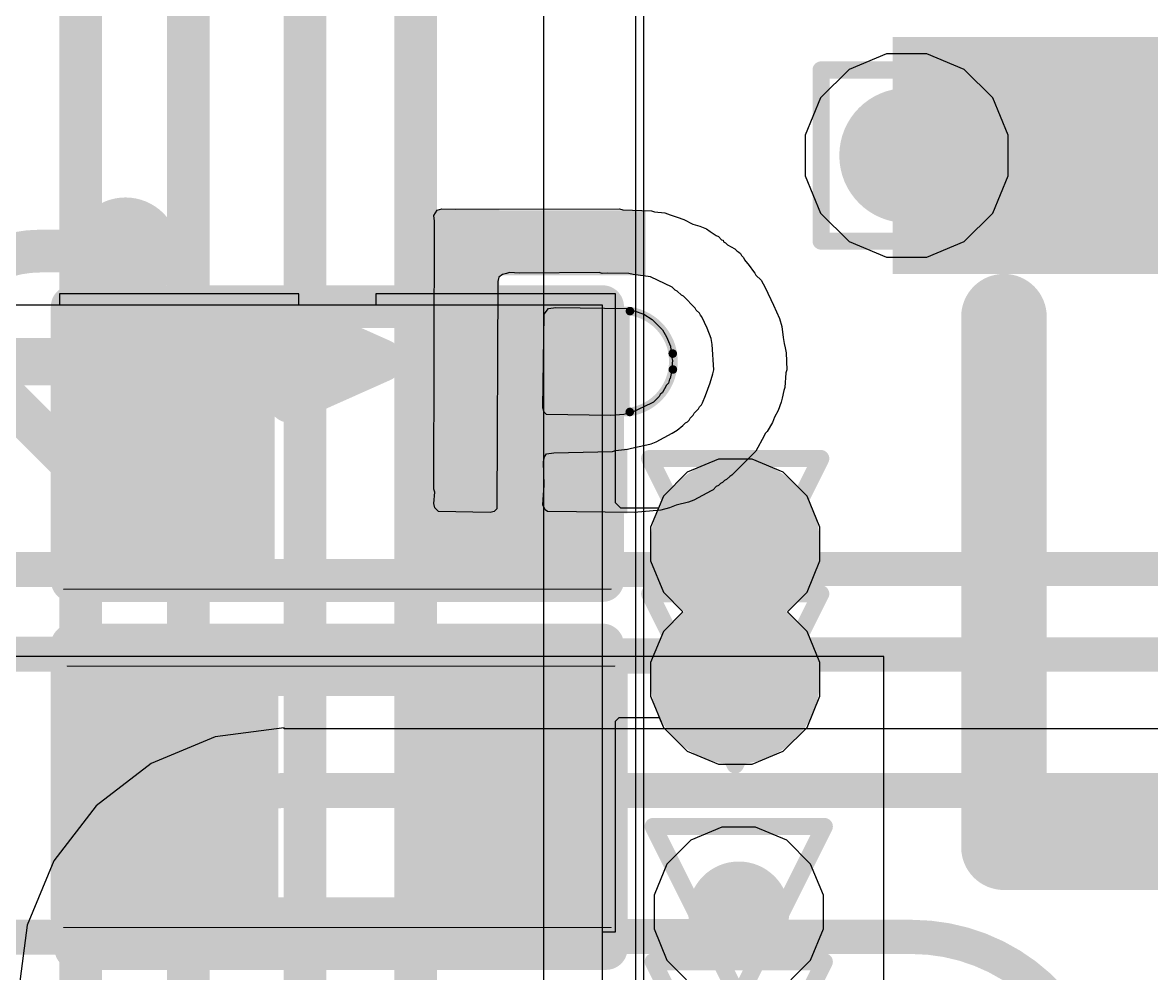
# Model space of a CAD drawing. Header units: inches. Extents: x -6 to 283, y -12 to 154.
# Drawn here: x 16.113 to 19.465, y 6.367 to 9.19 of the extents above; entities that cross this region are included whole.
import ezdxf

# ---------------------------------------------------------------- set-up
doc = ezdxf.new("R2010")
doc.units = ezdxf.units.IN
for name, color, linetype in [('Bottom Layer', 5, 'Continuous'), ('Bottom Overlay', 54, 'Continuous'), ('Bottom Paste', 16, 'Continuous'), ('Bottom Solder', 6, 'Continuous'), ('Drill Drawing', 1, 'Continuous'), ('GND-1', 16, 'Continuous'), ('GND-2', 90, 'Continuous'), ('GND-3', 216, 'Continuous'), ('GND-4', 54, 'Continuous'), ('PWR-1', 156, 'Continuous'), ('PWR-2', 130, 'Continuous'), ('Signal L1', 76, 'Continuous'), ('Signal L2', 6, 'Continuous'), ('Top Layer', 1, 'Continuous'), ('Top Overlay', 2, 'Continuous'), ('Top Paste', 8, 'Continuous'), ('Top Solder', 216, 'Continuous'), ('Via Holes', 16, 'Continuous')]:
    doc.layers.add(name, color=color, linetype=linetype)

# ---------------------------------------------------------------- blocks, each defined once
blk = doc.blocks.new('AP6275S__49')
at = {"layer": 'Top Layer'}
blk.add_hatch(color=1, dxfattribs=at).paths.add_polyline_path([(-7.7475, -4.25), (-6.6225, -4.25), (-6.6225, -4.75), (-7.7475, -4.75)])
at = {"layer": 'Top Paste'}
blk.add_hatch(color=8, dxfattribs=at).paths.add_polyline_path([(-7.7475, -4.25), (-6.6225, -4.25), (-6.6225, -4.75), (-7.7475, -4.75)])
at = {"layer": 'Top Solder'}
blk.add_hatch(color=216, dxfattribs=at).paths.add_polyline_path([(-7.8491, -4.1484), (-6.5209, -4.1484), (-6.5209, -4.8516), (-7.8491, -4.8516)])
at = {"layer": 'Top Overlay'}
for points in [[(-7.5184, -6.5532, 0.254, 0.254, 0), (-7.5184, -4.9784, 0.254, 0.254, 0)], [(-7.5184, -6.5532, 0.254, 0.254, 0), (-6.4008, -6.5532, 0.254, 0.254, 0)]]:
    blk.add_lwpolyline(points, format="xyseb", dxfattribs=at)
for points in [[(-7.5819, -4.9784, 0.127, 0.127, 1), (-7.4549, -4.9784, 0.127, 0.127, 1)], [(-7.5819, -6.5532, 0.127, 0.127, 1), (-7.4549, -6.5532, 0.127, 0.127, 1)], [(-7.5819, -6.5532, 0.127, 0.127, 1), (-7.4549, -6.5532, 0.127, 0.127, 1)]]:
    blk.add_lwpolyline(points, format="xyseb", close=True, dxfattribs=at)
blk = doc.blocks.new('R___0402_66')
at = {"layer": 'Top Layer'}
for points in [[(-0.6985, -0.3175), (-0.6985, 0.3175), (-0.2413, 0.3175), (-0.2413, -0.3175)], [(0.2413, -0.3175), (0.2413, 0.3175), (0.6985, 0.3175), (0.6985, -0.3175)]]:
    blk.add_hatch(color=1, dxfattribs=at).paths.add_polyline_path(points)
at = {"layer": 'Top Paste'}
for points in [[(-0.6985, -0.3175), (-0.6985, 0.3175), (-0.2413, 0.3175), (-0.2413, -0.3175)], [(0.2413, -0.3175), (0.2413, 0.3175), (0.6985, 0.3175), (0.6985, -0.3175)]]:
    blk.add_hatch(color=8, dxfattribs=at).paths.add_polyline_path(points)
at = {"layer": 'Top Solder'}
for points in [[(-0.7535, -0.3725), (-0.7535, 0.3725), (-0.1863, 0.3725), (-0.1863, -0.3725)], [(0.1863, -0.3725), (0.1863, 0.3725), (0.7535, 0.3725), (0.7535, -0.3725)]]:
    blk.add_hatch(color=216, dxfattribs=at).paths.add_polyline_path(points)
at = {"layer": 'Top Overlay'}
for points in [[(0.7874, 0.4064, 0.127, 0.127, 0), (-0.7874, 0.4064, 0.127, 0.127, 0)], [(-0.7874, 0.4064, 0.127, 0.127, 0), (-0.7874, -0.4064, 0.127, 0.127, 0)], [(0.7874, 0.4064, 0.127, 0.127, 0), (0.7874, -0.4064, 0.127, 0.127, 0)], [(0.7874, -0.4064, 0.127, 0.127, 0), (-0.7874, -0.4064, 0.127, 0.127, 0)], [(0.8128, -0.4318, 0.00323, 0.00323, 0), (-0.8128, -0.4318, 0.00323, 0.00323, 0)]]:
    blk.add_lwpolyline(points, format="xyseb", dxfattribs=at)
for points in [[(-0.8191, 0.4064, 0.0635, 0.0635, 1), (-0.7556, 0.4064, 0.0635, 0.0635, 1)], [(-0.8191, 0.4064, 0.0635, 0.0635, 1), (-0.7556, 0.4064, 0.0635, 0.0635, 1)], [(0.7556, 0.4064, 0.0635, 0.0635, 1), (0.8191, 0.4064, 0.0635, 0.0635, 1)], [(0.7556, 0.4064, 0.0635, 0.0635, 1), (0.8191, 0.4064, 0.0635, 0.0635, 1)], [(-0.8192, -0.4064, 0.0635, 0.0635, 1), (-0.7557, -0.4064, 0.0635, 0.0635, 1)], [(-0.8192, -0.4064, 0.0635, 0.0635, 1), (-0.7557, -0.4064, 0.0635, 0.0635, 1)], [(0.7556, -0.4064, 0.0635, 0.0635, 1), (0.8191, -0.4064, 0.0635, 0.0635, 1)], [(0.7556, -0.4064, 0.0635, 0.0635, 1), (0.8191, -0.4064, 0.0635, 0.0635, 1)], [(-0.8136, -0.4318, 0.00161, 0.00161, 1), (-0.812, -0.4318, 0.00161, 0.00161, 1)], [(0.812, -0.4318, 0.00161, 0.00161, 1), (0.8136, -0.4318, 0.00161, 0.00161, 1)]]:
    blk.add_lwpolyline(points, format="xyseb", close=True, dxfattribs=at)
blk = doc.blocks.new('R___0402_B_68')
at = {"layer": 'Bottom Layer'}
for points in [[(-0.2413, 0.3175), (-0.2413, -0.3175), (-0.6985, -0.3175), (-0.6985, 0.3175)], [(0.6985, 0.3175), (0.6985, -0.3175), (0.2413, -0.3175), (0.2413, 0.3175)]]:
    blk.add_hatch(color=5, dxfattribs=at).paths.add_polyline_path(points)
at = {"layer": 'Bottom Paste'}
for points in [[(-0.2413, 0.3175), (-0.2413, -0.3175), (-0.6985, -0.3175), (-0.6985, 0.3175)], [(0.6985, 0.3175), (0.6985, -0.3175), (0.2413, -0.3175), (0.2413, 0.3175)]]:
    blk.add_hatch(color=16, dxfattribs=at).paths.add_polyline_path(points)
at = {"layer": 'Bottom Solder'}
for points in [[(-0.1863, 0.3725), (-0.1863, -0.3725), (-0.7535, -0.3725), (-0.7535, 0.3725)], [(0.7535, 0.3725), (0.7535, -0.3725), (0.1863, -0.3725), (0.1863, 0.3725)]]:
    blk.add_hatch(color=6, dxfattribs=at).paths.add_polyline_path(points)
at = {"layer": 'Bottom Overlay'}
for points in [[(-0.7874, 0.4064, 0.127, 0.127, 0), (-0.7874, -0.4064, 0.127, 0.127, 0)], [(0.7874, 0.4064, 0.127, 0.127, 0), (-0.7874, 0.4064, 0.127, 0.127, 0)], [(0.7874, 0.4064, 0.127, 0.127, 0), (0.7874, -0.4064, 0.127, 0.127, 0)], [(0.8128, 0.4318, 0.00323, 0.00323, 0), (-0.8128, 0.4318, 0.00323, 0.00323, 0)], [(0.7874, -0.4064, 0.127, 0.127, 0), (-0.7874, -0.4064, 0.127, 0.127, 0)]]:
    blk.add_lwpolyline(points, format="xyseb", dxfattribs=at)
for points in [[(-0.8191, 0.4064, 0.0635, 0.0635, 1), (-0.7556, 0.4064, 0.0635, 0.0635, 1)], [(-0.8191, 0.4064, 0.0635, 0.0635, 1), (-0.7556, 0.4064, 0.0635, 0.0635, 1)], [(0.7556, 0.4064, 0.0635, 0.0635, 1), (0.8191, 0.4064, 0.0635, 0.0635, 1)], [(0.7556, 0.4064, 0.0635, 0.0635, 1), (0.8191, 0.4064, 0.0635, 0.0635, 1)], [(-0.8136, 0.4318, 0.00161, 0.00161, 1), (-0.812, 0.4318, 0.00161, 0.00161, 1)], [(0.812, 0.4318, 0.00161, 0.00161, 1), (0.8136, 0.4318, 0.00161, 0.00161, 1)], [(-0.8191, -0.4064, 0.0635, 0.0635, 1), (-0.7556, -0.4064, 0.0635, 0.0635, 1)], [(-0.8191, -0.4064, 0.0635, 0.0635, 1), (-0.7556, -0.4064, 0.0635, 0.0635, 1)], [(0.7556, -0.4064, 0.0635, 0.0635, 1), (0.8191, -0.4064, 0.0635, 0.0635, 1)], [(0.7556, -0.4064, 0.0635, 0.0635, 1), (0.8191, -0.4064, 0.0635, 0.0635, 1)]]:
    blk.add_lwpolyline(points, format="xyseb", close=True, dxfattribs=at)
blk = doc.blocks.new('R___0402_B_69')
at = {"layer": 'Bottom Layer'}
for points in [[(-0.2413, 0.3175), (-0.2413, -0.3175), (-0.6985, -0.3175), (-0.6985, 0.3175)], [(0.6985, 0.3175), (0.6985, -0.3175), (0.2413, -0.3175), (0.2413, 0.3175)]]:
    blk.add_hatch(color=5, dxfattribs=at).paths.add_polyline_path(points)
at = {"layer": 'Bottom Paste'}
for points in [[(-0.2413, 0.3175), (-0.2413, -0.3175), (-0.6985, -0.3175), (-0.6985, 0.3175)], [(0.6985, 0.3175), (0.6985, -0.3175), (0.2413, -0.3175), (0.2413, 0.3175)]]:
    blk.add_hatch(color=16, dxfattribs=at).paths.add_polyline_path(points)
at = {"layer": 'Bottom Solder'}
for points in [[(-0.1863, 0.3725), (-0.1863, -0.3725), (-0.7535, -0.3725), (-0.7535, 0.3725)], [(0.7535, 0.3725), (0.7535, -0.3725), (0.1863, -0.3725), (0.1863, 0.3725)]]:
    blk.add_hatch(color=6, dxfattribs=at).paths.add_polyline_path(points)
at = {"layer": 'Bottom Overlay'}
for points in [[(0.7874, 0.4064, 0.127, 0.127, 0), (-0.7874, 0.4064, 0.127, 0.127, 0)], [(-0.7874, 0.4064, 0.127, 0.127, 0), (-0.7874, -0.4064, 0.127, 0.127, 0)], [(0.7874, 0.4064, 0.127, 0.127, 0), (0.7874, -0.4064, 0.127, 0.127, 0)], [(0.8128, 0.4318, 0.00323, 0.00323, 0), (-0.8128, 0.4318, 0.00323, 0.00323, 0)], [(0.7874, -0.4064, 0.127, 0.127, 0), (-0.7874, -0.4064, 0.127, 0.127, 0)]]:
    blk.add_lwpolyline(points, format="xyseb", dxfattribs=at)
for points in [[(-0.8191, 0.4064, 0.0635, 0.0635, 1), (-0.7556, 0.4064, 0.0635, 0.0635, 1)], [(-0.8191, 0.4064, 0.0635, 0.0635, 1), (-0.7556, 0.4064, 0.0635, 0.0635, 1)], [(0.7556, 0.4064, 0.0635, 0.0635, 1), (0.8191, 0.4064, 0.0635, 0.0635, 1)], [(0.7556, 0.4064, 0.0635, 0.0635, 1), (0.8191, 0.4064, 0.0635, 0.0635, 1)], [(-0.8136, 0.4318, 0.00161, 0.00161, 1), (-0.812, 0.4318, 0.00161, 0.00161, 1)], [(0.812, 0.4318, 0.00161, 0.00161, 1), (0.8136, 0.4318, 0.00161, 0.00161, 1)], [(-0.8191, -0.4064, 0.0635, 0.0635, 1), (-0.7556, -0.4064, 0.0635, 0.0635, 1)], [(-0.8191, -0.4064, 0.0635, 0.0635, 1), (-0.7556, -0.4064, 0.0635, 0.0635, 1)], [(0.7556, -0.4064, 0.0635, 0.0635, 1), (0.8191, -0.4064, 0.0635, 0.0635, 1)], [(0.7556, -0.4064, 0.0635, 0.0635, 1), (0.8191, -0.4064, 0.0635, 0.0635, 1)]]:
    blk.add_lwpolyline(points, format="xyseb", close=True, dxfattribs=at)

msp = doc.modelspace()

# ---------------------------------------------------------------- hatches: boundary and pattern name
at = {"layer": 'Bottom Layer'}
h = msp.add_hatch(color=5, dxfattribs=at)
edge = h.paths.add_edge_path()
edge.add_arc((18.7381, 8.7951), 0.2, 0, 360)
h = msp.add_hatch(color=5, dxfattribs=at)
edge = h.paths.add_edge_path()
edge.add_arc((18.2291, 7.6417), 0.15, 0, 360)
h = msp.add_hatch(color=5, dxfattribs=at)
edge = h.paths.add_edge_path()
edge.add_arc((18.2291, 7.2401), 0.15, 0, 360)
at = {"layer": 'Bottom Solder'}
h = msp.add_hatch(color=6, dxfattribs=at)
edge = h.paths.add_edge_path()
edge.add_arc((18.2291, 7.6417), 0.2516, 0, 360)
h = msp.add_hatch(color=6, dxfattribs=at)
edge = h.paths.add_edge_path()
edge.add_arc((18.2291, 7.2401), 0.2516, 0, 360)
at = {"layer": 'GND-1'}
h = msp.add_hatch(color=16, dxfattribs=at)
edge = h.paths.add_edge_path()
edge.add_arc((18.7381, 8.7951), 0.2, 0, 360)
h = msp.add_hatch(color=16, dxfattribs=at)
edge = h.paths.add_edge_path()
edge.add_arc((18.2396, 6.5495), 0.15, 0, 360)
at = {"layer": 'GND-2'}
h = msp.add_hatch(color=90, dxfattribs=at)
edge = h.paths.add_edge_path()
edge.add_arc((18.7381, 8.7951), 0.2, 0, 360)
at = {"layer": 'GND-3'}
h = msp.add_hatch(color=216, dxfattribs=at)
edge = h.paths.add_edge_path()
edge.add_arc((18.7381, 8.7951), 0.2, 0, 360)
at = {"layer": 'GND-4'}
h = msp.add_hatch(color=54, dxfattribs=at)
edge = h.paths.add_edge_path()
edge.add_arc((18.7381, 8.7951), 0.2, 0, 360)
h = msp.add_hatch(color=54, dxfattribs=at)
edge = h.paths.add_edge_path()
edge.add_arc((18.2291, 7.6417), 0.15, 0, 360)
h = msp.add_hatch(color=54, dxfattribs=at)
edge = h.paths.add_edge_path()
edge.add_arc((18.2291, 7.2401), 0.15, 0, 360)
at = {"layer": 'PWR-1'}
h = msp.add_hatch(color=156, dxfattribs=at)
edge = h.paths.add_edge_path()
edge.add_arc((18.7381, 8.7951), 0.2, 0, 360)
at = {"layer": 'PWR-2'}
h = msp.add_hatch(color=130, dxfattribs=at)
edge = h.paths.add_edge_path()
edge.add_arc((18.7381, 8.7951), 0.2, 0, 360)
at = {"layer": 'Signal L1'}
h = msp.add_hatch(color=76, dxfattribs=at)
edge = h.paths.add_edge_path()
edge.add_arc((18.7381, 8.7951), 0.2, 0, 360)
h = msp.add_hatch(color=76, dxfattribs=at)
edge = h.paths.add_edge_path()
edge.add_arc((18.2396, 6.5495), 0.15, 0, 360)
at = {"layer": 'Signal L2'}
h = msp.add_hatch(color=6, dxfattribs=at)
edge = h.paths.add_edge_path()
edge.add_arc((18.7381, 8.7951), 0.2, 0, 360)
h = msp.add_hatch(color=6, dxfattribs=at)
edge = h.paths.add_edge_path()
edge.add_arc((18.2291, 7.6417), 0.15, 0, 360)
h = msp.add_hatch(color=6, dxfattribs=at)
edge = h.paths.add_edge_path()
edge.add_arc((18.2291, 7.2401), 0.15, 0, 360)
at = {"layer": 'Top Layer'}
h = msp.add_hatch(color=1, dxfattribs=at)
edge = h.paths.add_edge_path()
edge.add_arc((18.7381, 8.7951), 0.2, 0, 360)
h = msp.add_hatch(color=1, dxfattribs=at)
edge = h.paths.add_edge_path()
edge.add_arc((18.2396, 6.5495), 0.15, 0, 360)
at = {"layer": 'Top Overlay'}
for points in [[(17.3259, 7.7333), (17.5287, 7.7333), (17.5287, 8.6349), (17.3259, 8.6349)], [(17.3259, 8.4395), (17.9629, 8.4395), (17.9629, 8.6323), (17.3259, 8.6323)], [(17.6547, 8.0214), (17.9157, 8.0214), (17.9157, 8.3469), (17.6547, 8.3469)], [(15.4995, 8.113), (17.0595, 8.113), (17.0595, 8.2532), (15.4995, 8.2532)], [(17.3259, 7.7333), (17.9088, 7.7333), (17.9088, 7.9253), (17.3259, 7.9253)]]:
    msp.add_hatch(color=2, dxfattribs=at).paths.add_polyline_path(points)
at = {"layer": 'Via Holes'}
h = msp.add_hatch(color=7, dxfattribs=at)
edge = h.paths.add_edge_path()
edge.add_arc((18.7381, 8.7951), 0.1, 0, 360)
h = msp.add_hatch(color=7, dxfattribs=at)
edge = h.paths.add_edge_path()
edge.add_arc((18.2291, 7.6417), 0.075, 0, 360)
h = msp.add_hatch(color=7, dxfattribs=at)
edge = h.paths.add_edge_path()
edge.add_arc((18.2291, 7.2401), 0.075, 0, 360)
h = msp.add_hatch(color=7, dxfattribs=at)
edge = h.paths.add_edge_path()
edge.add_arc((18.2396, 6.5495), 0.075, 0, 360)

# ---------------------------------------------------------------- linework, layer by layer
at = {"layer": 'Bottom Layer'}
for p, q in [((16.9336, 8.3845), (16.2224, 8.3845)), ((16.2224, 8.3845), (16.2224, 8.3512)), ((16.9336, 8.3512), (16.9336, 8.3845)), ((17.8734, 8.3845), (17.1622, 8.3845)), ((17.1622, 8.3845), (17.1622, 8.3512)), ((17.8734, 7.7646), (17.8734, 8.3845)), ((17.8353, 8.3512), (14.4101, 8.3512)), ((16.2224, 8.3512), (16.0237, 8.3512)), ((17.1622, 8.3512), (16.9336, 8.3512)), ((17.8353, 5.8576), (17.8353, 8.3512)), ((18.179, 7.8933), (18.0865, 7.855)), ((18.2791, 7.8933), (18.179, 7.8933)), ((18.3716, 7.855), (18.2791, 7.8933)), ((18.0865, 7.855), (18.0158, 7.7842)), ((18.4424, 7.7842), (18.3716, 7.855)), ((18.0158, 7.7842), (18.0011, 7.7487)), ((18.4807, 7.6917), (18.4424, 7.7842)), ((17.8892, 7.7487), (17.8734, 7.7646)), ((18.0011, 7.7487), (17.8892, 7.7487)), ((18.4807, 7.5916), (18.4807, 7.6917)), ((18.4424, 7.4992), (18.4807, 7.5916)), ((18.3841, 7.4409), (18.4424, 7.4992)), ((18.4424, 7.3826), (18.3841, 7.4409)), ((18.4807, 7.2901), (18.4424, 7.3826)), ((18.4807, 7.19), (18.4807, 7.2901)), ((18.4424, 7.0976), (18.4807, 7.19)), ((17.8734, 7.1157), (17.8848, 7.127)), ((17.8734, 6.4912), (17.8734, 7.1157)), ((17.8848, 7.127), (18.0036, 7.127)), ((18.0036, 7.127), (18.0158, 7.0976)), ((18.0158, 7.0976), (18.0865, 7.0268)), ((18.3716, 7.0268), (18.4424, 7.0976)), ((18.0865, 7.0268), (18.179, 6.9885)), ((18.2791, 6.9885), (18.3716, 7.0268)), ((18.179, 6.9885), (18.2791, 6.9885)), ((17.8353, 6.0878), (17.8353, 6.4912)), ((17.8353, 6.4912), (17.8734, 6.4912))]:
    msp.add_line(p, q, dxfattribs=at)
for points in [[(16.5782, 7.8499, 0.1041, 0.1041, 0), (16.5782, 7.9394, 0.1041, 0.1041, 0)], [(17.5178, 7.8511, 0.1041, 0.1041, 0), (17.5178, 7.94, 0.1041, 0.1041, 0)], [(16.4015, 7.6733, 0.1041, 0.1041, 0), (16.5782, 7.8499, 0.1041, 0.1041, 0)], [(17.5178, 7.8511, 0.1041, 0.1041, 0), (17.6943, 7.6746, 0.1041, 0.1041, 0)], [(16.2848, 7.566, 0.1041, 0.1041, 0), (16.3921, 7.6733, 0.1041, 0.1041, 0)], [(16.3921, 7.6733, 0.1041, 0.1041, 0), (16.4015, 7.6733, 0.1041, 0.1041, 0)], [(17.6943, 7.6746, 0.1041, 0.1041, 0), (17.7051, 7.6746, 0.1041, 0.1041, 0)], [(17.7051, 7.6746, 0.1041, 0.1041, 0), (17.8136, 7.5662, 0.1041, 0.1041, 0)], [(18.2291, 7.5662, 0.1041, 0.1041, 0), (18.2291, 7.6417, 0.1041, 0.1041, 0)], [(15.9698, 7.566, 0.1041, 0.1041, 0), (16.2848, 7.566, 0.1041, 0.1041, 0)], [(17.8136, 7.5662, 0.1041, 0.1041, 0), (18.2291, 7.5662, 0.1041, 0.1041, 0)], [(15.9695, 7.3147, 0.1041, 0.1041, 0), (16.2845, 7.3147, 0.1041, 0.1041, 0)], [(16.2845, 7.3147, 0.1041, 0.1041, 0), (16.2847, 7.3149, 0.1041, 0.1041, 0)], [(16.2847, 7.3149, 0.1041, 0.1041, 0), (16.3919, 7.2077, 0.1041, 0.1041, 0)], [(17.7007, 7.2012, 0.1041, 0.1041, 0), (17.8092, 7.3096, 0.1041, 0.1041, 0)], [(17.8092, 7.3096, 0.1041, 0.1041, 0), (18.2291, 7.3096, 0.1041, 0.1041, 0)], [(18.2291, 7.2401, 0.1041, 0.1041, 0), (18.2291, 7.3096, 0.1041, 0.1041, 0)], [(16.3919, 7.2077, 0.1041, 0.1041, 0), (16.4013, 7.2077, 0.1041, 0.1041, 0)], [(16.4013, 7.2077, 0.1041, 0.1041, 0), (16.578, 7.031, 0.1041, 0.1041, 0)], [(17.5179, 7.0247, 0.1041, 0.1041, 0), (17.6943, 7.2012, 0.1041, 0.1041, 0)], [(17.6943, 7.2012, 0.1041, 0.1041, 0), (17.7007, 7.2012, 0.1041, 0.1041, 0)], [(16.578, 6.9416, 0.1041, 0.1041, 0), (16.578, 7.031, 0.1041, 0.1041, 0)], [(17.5179, 6.9417, 0.1041, 0.1041, 0), (17.5179, 7.0247, 0.1041, 0.1041, 0)]]:
    msp.add_lwpolyline(points, format="xyseb", dxfattribs=at)
for points in [[(16.5521, 7.9394, 0.0521, 0.0521, 1), (16.6042, 7.9394, 0.0521, 0.0521, 1)], [(17.4918, 7.94, 0.0521, 0.0521, 1), (17.5438, 7.94, 0.0521, 0.0521, 1)], [(16.5521, 7.8499, 0.0521, 0.0521, 1), (16.6042, 7.8499, 0.0521, 0.0521, 1)], [(16.5521, 7.8499, 0.0521, 0.0521, 1), (16.6042, 7.8499, 0.0521, 0.0521, 1)], [(17.4918, 7.8511, 0.0521, 0.0521, 1), (17.5438, 7.8511, 0.0521, 0.0521, 1)], [(17.4918, 7.8511, 0.0521, 0.0521, 1), (17.5438, 7.8511, 0.0521, 0.0521, 1)], [(16.366, 7.6733, 0.0521, 0.0521, 1), (16.4181, 7.6733, 0.0521, 0.0521, 1)], [(16.366, 7.6733, 0.0521, 0.0521, 1), (16.4181, 7.6733, 0.0521, 0.0521, 1)], [(16.3754, 7.6733, 0.0521, 0.0521, 1), (16.4275, 7.6733, 0.0521, 0.0521, 1)], [(16.3754, 7.6733, 0.0521, 0.0521, 1), (16.4275, 7.6733, 0.0521, 0.0521, 1)], [(17.6683, 7.6746, 0.0521, 0.0521, 1), (17.7204, 7.6746, 0.0521, 0.0521, 1)], [(17.6683, 7.6746, 0.0521, 0.0521, 1), (17.7204, 7.6746, 0.0521, 0.0521, 1)], [(17.6791, 7.6746, 0.0521, 0.0521, 1), (17.7312, 7.6746, 0.0521, 0.0521, 1)], [(17.6791, 7.6746, 0.0521, 0.0521, 1), (17.7312, 7.6746, 0.0521, 0.0521, 1)], [(18.203, 7.6417, 0.0521, 0.0521, 1), (18.2551, 7.6417, 0.0521, 0.0521, 1)], [(16.2588, 7.566, 0.0521, 0.0521, 1), (16.3109, 7.566, 0.0521, 0.0521, 1)], [(16.2588, 7.566, 0.0521, 0.0521, 1), (16.3109, 7.566, 0.0521, 0.0521, 1)], [(17.7876, 7.5662, 0.0521, 0.0521, 1), (17.8396, 7.5662, 0.0521, 0.0521, 1)], [(17.7876, 7.5662, 0.0521, 0.0521, 1), (17.8396, 7.5662, 0.0521, 0.0521, 1)], [(18.203, 7.5662, 0.0521, 0.0521, 1), (18.2551, 7.5662, 0.0521, 0.0521, 1)], [(18.203, 7.5662, 0.0521, 0.0521, 1), (18.2551, 7.5662, 0.0521, 0.0521, 1)], [(16.2585, 7.3147, 0.0521, 0.0521, 1), (16.3106, 7.3147, 0.0521, 0.0521, 1)], [(16.2585, 7.3147, 0.0521, 0.0521, 1), (16.3106, 7.3147, 0.0521, 0.0521, 1)], [(16.2587, 7.3149, 0.0521, 0.0521, 1), (16.3107, 7.3149, 0.0521, 0.0521, 1)], [(16.2587, 7.3149, 0.0521, 0.0521, 1), (16.3107, 7.3149, 0.0521, 0.0521, 1)], [(17.7831, 7.3096, 0.0521, 0.0521, 1), (17.8352, 7.3096, 0.0521, 0.0521, 1)], [(17.7831, 7.3096, 0.0521, 0.0521, 1), (17.8352, 7.3096, 0.0521, 0.0521, 1)], [(18.203, 7.3096, 0.0521, 0.0521, 1), (18.2551, 7.3096, 0.0521, 0.0521, 1)], [(18.203, 7.3096, 0.0521, 0.0521, 1), (18.2551, 7.3096, 0.0521, 0.0521, 1)], [(18.203, 7.2401, 0.0521, 0.0521, 1), (18.2551, 7.2401, 0.0521, 0.0521, 1)], [(16.3659, 7.2077, 0.0521, 0.0521, 1), (16.418, 7.2077, 0.0521, 0.0521, 1)], [(16.3659, 7.2077, 0.0521, 0.0521, 1), (16.418, 7.2077, 0.0521, 0.0521, 1)], [(16.3753, 7.2077, 0.0521, 0.0521, 1), (16.4274, 7.2077, 0.0521, 0.0521, 1)], [(16.3753, 7.2077, 0.0521, 0.0521, 1), (16.4274, 7.2077, 0.0521, 0.0521, 1)], [(17.6683, 7.2012, 0.0521, 0.0521, 1), (17.7204, 7.2012, 0.0521, 0.0521, 1)], [(17.6683, 7.2012, 0.0521, 0.0521, 1), (17.7204, 7.2012, 0.0521, 0.0521, 1)], [(17.6747, 7.2012, 0.0521, 0.0521, 1), (17.7267, 7.2012, 0.0521, 0.0521, 1)], [(17.6747, 7.2012, 0.0521, 0.0521, 1), (17.7267, 7.2012, 0.0521, 0.0521, 1)], [(16.552, 7.031, 0.0521, 0.0521, 1), (16.604, 7.031, 0.0521, 0.0521, 1)], [(16.552, 7.031, 0.0521, 0.0521, 1), (16.604, 7.031, 0.0521, 0.0521, 1)], [(17.4918, 7.0247, 0.0521, 0.0521, 1), (17.5439, 7.0247, 0.0521, 0.0521, 1)], [(17.4918, 7.0247, 0.0521, 0.0521, 1), (17.5439, 7.0247, 0.0521, 0.0521, 1)], [(16.552, 6.9416, 0.0521, 0.0521, 1), (16.604, 6.9416, 0.0521, 0.0521, 1)], [(17.4918, 6.9417, 0.0521, 0.0521, 1), (17.5439, 6.9417, 0.0521, 0.0521, 1)]]:
    msp.add_lwpolyline(points, format="xyseb", close=True, dxfattribs=at)
at = {"layer": 'Drill Drawing'}
for points in [[(18.4841, 9.0491, 0.0508, 0.0508, 0), (18.9921, 9.0491, 0.0508, 0.0508, 0)], [(18.4841, 8.5411, 0.0508, 0.0508, 0), (18.4841, 9.0491, 0.0508, 0.0508, 0)], [(18.9921, 8.5411, 0.0508, 0.0508, 0), (18.9921, 9.0491, 0.0508, 0.0508, 0)], [(18.4841, 8.5411, 0.0508, 0.0508, 0), (18.9921, 8.5411, 0.0508, 0.0508, 0)], [(17.9751, 7.8957, 0.0508, 0.0508, 0), (18.4831, 7.8957, 0.0508, 0.0508, 0)], [(17.9751, 7.8957, 0.0508, 0.0508, 0), (18.2291, 7.3877, 0.0508, 0.0508, 0)], [(18.2291, 7.3877, 0.0508, 0.0508, 0), (18.4831, 7.8957, 0.0508, 0.0508, 0)], [(17.9751, 7.4941, 0.0508, 0.0508, 0), (18.4831, 7.4941, 0.0508, 0.0508, 0)], [(17.9751, 7.4941, 0.0508, 0.0508, 0), (18.2291, 6.9861, 0.0508, 0.0508, 0)], [(18.2291, 6.9861, 0.0508, 0.0508, 0), (18.4831, 7.4941, 0.0508, 0.0508, 0)], [(17.9856, 6.8035, 0.0508, 0.0508, 0), (18.4936, 6.8035, 0.0508, 0.0508, 0)], [(17.9856, 6.8035, 0.0508, 0.0508, 0), (18.2396, 6.2955, 0.0508, 0.0508, 0)], [(18.2396, 6.2955, 0.0508, 0.0508, 0), (18.4936, 6.8035, 0.0508, 0.0508, 0)], [(17.9856, 6.4019, 0.0508, 0.0508, 0), (18.4936, 6.4019, 0.0508, 0.0508, 0)], [(17.9856, 6.4019, 0.0508, 0.0508, 0), (18.2396, 5.8939, 0.0508, 0.0508, 0)], [(18.2396, 5.8939, 0.0508, 0.0508, 0), (18.4936, 6.4019, 0.0508, 0.0508, 0)]]:
    msp.add_lwpolyline(points, format="xyseb", dxfattribs=at)
for points in [[(18.4714, 9.0491, 0.0254, 0.0254, 1), (18.4968, 9.0491, 0.0254, 0.0254, 1)], [(18.4714, 9.0491, 0.0254, 0.0254, 1), (18.4968, 9.0491, 0.0254, 0.0254, 1)], [(18.9794, 9.0491, 0.0254, 0.0254, 1), (19.0048, 9.0491, 0.0254, 0.0254, 1)], [(18.9794, 9.0491, 0.0254, 0.0254, 1), (19.0048, 9.0491, 0.0254, 0.0254, 1)], [(18.4714, 8.5411, 0.0254, 0.0254, 1), (18.4968, 8.5411, 0.0254, 0.0254, 1)], [(18.4714, 8.5411, 0.0254, 0.0254, 1), (18.4968, 8.5411, 0.0254, 0.0254, 1)], [(18.9794, 8.5411, 0.0254, 0.0254, 1), (19.0048, 8.5411, 0.0254, 0.0254, 1)], [(18.9794, 8.5411, 0.0254, 0.0254, 1), (19.0048, 8.5411, 0.0254, 0.0254, 1)], [(17.9624, 7.8957, 0.0254, 0.0254, 1), (17.9878, 7.8957, 0.0254, 0.0254, 1)], [(17.9624, 7.8957, 0.0254, 0.0254, 1), (17.9878, 7.8957, 0.0254, 0.0254, 1)], [(18.4704, 7.8957, 0.0254, 0.0254, 1), (18.4958, 7.8957, 0.0254, 0.0254, 1)], [(18.4704, 7.8957, 0.0254, 0.0254, 1), (18.4958, 7.8957, 0.0254, 0.0254, 1)], [(17.9624, 7.4941, 0.0254, 0.0254, 1), (17.9878, 7.4941, 0.0254, 0.0254, 1)], [(17.9624, 7.4941, 0.0254, 0.0254, 1), (17.9878, 7.4941, 0.0254, 0.0254, 1)], [(18.4704, 7.4941, 0.0254, 0.0254, 1), (18.4958, 7.4941, 0.0254, 0.0254, 1)], [(18.4704, 7.4941, 0.0254, 0.0254, 1), (18.4958, 7.4941, 0.0254, 0.0254, 1)], [(18.2164, 7.3877, 0.0254, 0.0254, 1), (18.2418, 7.3877, 0.0254, 0.0254, 1)], [(18.2164, 7.3877, 0.0254, 0.0254, 1), (18.2418, 7.3877, 0.0254, 0.0254, 1)], [(18.2164, 6.9861, 0.0254, 0.0254, 1), (18.2418, 6.9861, 0.0254, 0.0254, 1)], [(18.2164, 6.9861, 0.0254, 0.0254, 1), (18.2418, 6.9861, 0.0254, 0.0254, 1)], [(17.9729, 6.8035, 0.0254, 0.0254, 1), (17.9983, 6.8035, 0.0254, 0.0254, 1)], [(17.9729, 6.8035, 0.0254, 0.0254, 1), (17.9983, 6.8035, 0.0254, 0.0254, 1)], [(18.4809, 6.8035, 0.0254, 0.0254, 1), (18.5063, 6.8035, 0.0254, 0.0254, 1)], [(18.4809, 6.8035, 0.0254, 0.0254, 1), (18.5063, 6.8035, 0.0254, 0.0254, 1)], [(17.9729, 6.4019, 0.0254, 0.0254, 1), (17.9983, 6.4019, 0.0254, 0.0254, 1)], [(17.9729, 6.4019, 0.0254, 0.0254, 1), (17.9983, 6.4019, 0.0254, 0.0254, 1)], [(18.4809, 6.4019, 0.0254, 0.0254, 1), (18.5063, 6.4019, 0.0254, 0.0254, 1)], [(18.4809, 6.4019, 0.0254, 0.0254, 1), (18.5063, 6.4019, 0.0254, 0.0254, 1)]]:
    msp.add_lwpolyline(points, format="xyseb", close=True, dxfattribs=at)
at = {"layer": 'GND-1'}
for p, q in [((18.1896, 6.8011), (18.0971, 6.7628)), ((18.2897, 6.8011), (18.1896, 6.8011)), ((18.3822, 6.7628), (18.2897, 6.8011)), ((18.0971, 6.7628), (18.0263, 6.692)), ((18.4529, 6.692), (18.3822, 6.7628)), ((18.0263, 6.692), (17.988, 6.5995)), ((18.4912, 6.5995), (18.4529, 6.692)), ((17.988, 6.5995), (17.988, 6.4994)), ((18.4912, 6.4994), (18.4912, 6.5995)), ((17.988, 6.4994), (18.0263, 6.407)), ((18.4529, 6.407), (18.4912, 6.4994)), ((18.0263, 6.407), (18.0846, 6.3487)), ((18.3947, 6.3487), (18.4529, 6.407))]:
    msp.add_line(p, q, dxfattribs=at)
at = {"layer": 'GND-4'}
for p, q in [((18.179, 7.8933), (18.0865, 7.855)), ((18.2791, 7.8933), (18.179, 7.8933)), ((18.3716, 7.855), (18.2791, 7.8933)), ((18.0865, 7.855), (18.0158, 7.7842)), ((18.4424, 7.7842), (18.3716, 7.855)), ((18.0158, 7.7842), (17.9775, 7.6917)), ((18.4807, 7.6917), (18.4424, 7.7842)), ((17.9775, 7.6917), (17.9775, 7.5916)), ((18.4807, 7.5916), (18.4807, 7.6917)), ((17.9775, 7.5916), (18.0158, 7.4992)), ((18.4424, 7.4992), (18.4807, 7.5916)), ((18.0158, 7.4992), (18.074, 7.4409)), ((18.3841, 7.4409), (18.4424, 7.4992)), ((18.074, 7.4409), (18.0158, 7.3826)), ((18.4424, 7.3826), (18.3841, 7.4409)), ((18.0158, 7.3826), (17.9775, 7.2901)), ((18.4807, 7.2901), (18.4424, 7.3826)), ((17.9775, 7.2901), (17.9775, 7.19)), ((18.4807, 7.19), (18.4807, 7.2901)), ((17.9775, 7.19), (18.0158, 7.0976)), ((18.4424, 7.0976), (18.4807, 7.19)), ((18.0158, 7.0976), (18.0865, 7.0268)), ((18.3716, 7.0268), (18.4424, 7.0976)), ((18.0865, 7.0268), (18.179, 6.9885)), ((18.2791, 6.9885), (18.3716, 7.0268)), ((18.179, 6.9885), (18.2791, 6.9885))]:
    msp.add_line(p, q, dxfattribs=at)
at = {"layer": 'PWR-1'}
for p, q in [((17.6603, 20.1009), (17.6603, -1.8304)), ((17.9576, 5.4629), (17.9576, 20.1009)), ((18.6781, 9.0967), (18.5673, 9.0508)), ((18.7981, 9.0967), (18.6781, 9.0967)), ((18.909, 9.0508), (18.7981, 9.0967)), ((18.5673, 9.0508), (18.4825, 8.9659)), ((18.9938, 8.9659), (18.909, 9.0508)), ((18.4825, 8.9659), (18.4365, 8.8551)), ((19.0397, 8.8551), (18.9938, 8.9659)), ((18.4365, 8.8551), (18.4365, 8.7351)), ((19.0397, 8.7351), (19.0397, 8.8551)), ((18.4365, 8.7351), (18.4825, 8.6242)), ((18.9938, 8.6242), (19.0397, 8.7351)), ((18.4825, 8.6242), (18.5673, 8.5394)), ((18.909, 8.5394), (18.9938, 8.6242)), ((18.5673, 8.5394), (18.6781, 8.4935)), ((18.7981, 8.4935), (18.909, 8.5394)), ((18.6781, 8.4935), (18.7981, 8.4935))]:
    msp.add_line(p, q, dxfattribs=at)
at = {"layer": 'PWR-2'}
for p, q in [((17.6603, 20.1009), (17.6603, -1.7575)), ((17.934, 5.4236), (17.934, 20.1009)), ((18.6781, 9.0967), (18.5673, 9.0508)), ((18.7981, 9.0967), (18.6781, 9.0967)), ((18.909, 9.0508), (18.7981, 9.0967)), ((18.5673, 9.0508), (18.4825, 8.9659)), ((18.9938, 8.9659), (18.909, 9.0508)), ((18.4825, 8.9659), (18.4365, 8.8551)), ((19.0397, 8.8551), (18.9938, 8.9659)), ((18.4365, 8.8551), (18.4365, 8.7351)), ((19.0397, 8.7351), (19.0397, 8.8551)), ((18.4365, 8.7351), (18.4825, 8.6242)), ((18.9938, 8.6242), (19.0397, 8.7351)), ((18.4825, 8.6242), (18.5673, 8.5394)), ((18.909, 8.5394), (18.9938, 8.6242)), ((18.5673, 8.5394), (18.6781, 8.4935)), ((18.7981, 8.4935), (18.909, 8.5394)), ((18.6781, 8.4935), (18.7981, 8.4935))]:
    msp.add_line(p, q, dxfattribs=at)
at = {"layer": 'Signal L1'}
for p, q in [((16.8898, 7.0962), (16.6853, 7.0692)), ((16.8898, 7.0929), (16.8898, 7.0962)), ((20.0632, 7.0929), (16.8898, 7.0929)), ((16.6853, 7.0692), (16.4948, 6.9903)), ((16.4948, 6.9903), (16.3312, 6.8648)), ((16.3312, 6.8648), (16.2056, 6.7011)), ((16.2056, 6.7011), (16.1267, 6.5106)), ((16.1267, 6.5106), (16.0997, 6.3061))]:
    msp.add_line(p, q, dxfattribs=at)
for points in [[(16.2856, 6.3061, 0.1041, 0.1041, -0.414214), (16.8898, 6.9103, 0.1041, 0.1041, 0)], [(16.8898, 6.9103, 0.1041, 0.1041, 0), (20.0632, 6.9103, 0.1041, 0.1041, 0)], [(18.3134, 6.4757, 0.1016, 0.1016, -0.414214), (18.2396, 6.5495, 0.1016, 0.1016, 0)], [(18.3134, 6.4757, 0.1016, 0.1016, 0), (18.7535, 6.4757, 0.1016, 0.1016, 0)], [(18.7535, 6.4757, 0.1016, 0.1016, -0.414214), (19.3131, 5.916, 0.1016, 0.1016, 0)]]:
    msp.add_lwpolyline(points, format="xyseb", dxfattribs=at)
for points in [[(16.8638, 6.9103, 0.0521, 0.0521, 1), (16.9158, 6.9103, 0.0521, 0.0521, 1)], [(16.8638, 6.9103, 0.0521, 0.0521, 1), (16.9158, 6.9103, 0.0521, 0.0521, 1)], [(18.2142, 6.5495, 0.0508, 0.0508, 1), (18.265, 6.5495, 0.0508, 0.0508, 1)], [(18.288, 6.4757, 0.0508, 0.0508, 1), (18.3388, 6.4757, 0.0508, 0.0508, 1)], [(18.288, 6.4757, 0.0508, 0.0508, 1), (18.3388, 6.4757, 0.0508, 0.0508, 1)], [(18.7281, 6.4757, 0.0508, 0.0508, 1), (18.7789, 6.4757, 0.0508, 0.0508, 1)], [(18.7281, 6.4757, 0.0508, 0.0508, 1), (18.7789, 6.4757, 0.0508, 0.0508, 1)]]:
    msp.add_lwpolyline(points, format="xyseb", close=True, dxfattribs=at)
at = {"layer": 'Signal L2'}
for points in [[(16.2856, -6.5486, 0.127, 0.127, 0), (16.2856, 17.308, 0.127, 0.127, 0)], [(16.605, -4.178, 0.127, 0.127, 0), (16.605, 17.2157, 0.127, 0.127, 0)], [(16.9519, -6.136, 0.127, 0.127, 0), (16.9519, 17.1316, 0.127, 0.127, 0)], [(17.2805, -5.4354, 0.127, 0.127, 0), (17.2805, 16.3112, 0.127, 0.127, 0)], [(18.3029, 7.5679, 0.1016, 0.1016, -0.414214), (18.2291, 7.6417, 0.1016, 0.1016, 0)], [(18.3029, 7.5679, 0.1016, 0.1016, 0), (20.7243, 7.5679, 0.1016, 0.1016, 0)], [(18.2291, 7.2401, 0.1016, 0.1016, -0.414214), (18.3029, 7.3139, 0.1016, 0.1016, 0)], [(18.3029, 7.3139, 0.1016, 0.1016, 0), (20.7243, 7.3139, 0.1016, 0.1016, 0)]]:
    msp.add_lwpolyline(points, format="xyseb", dxfattribs=at)
for points in [[(18.2037, 7.6417, 0.0508, 0.0508, 1), (18.2545, 7.6417, 0.0508, 0.0508, 1)], [(18.2775, 7.5679, 0.0508, 0.0508, 1), (18.3283, 7.5679, 0.0508, 0.0508, 1)], [(18.2775, 7.5679, 0.0508, 0.0508, 1), (18.3283, 7.5679, 0.0508, 0.0508, 1)], [(18.2775, 7.3139, 0.0508, 0.0508, 1), (18.3283, 7.3139, 0.0508, 0.0508, 1)], [(18.2775, 7.3139, 0.0508, 0.0508, 1), (18.3283, 7.3139, 0.0508, 0.0508, 1)], [(18.2037, 7.2401, 0.0508, 0.0508, 1), (18.2545, 7.2401, 0.0508, 0.0508, 1)]]:
    msp.add_lwpolyline(points, format="xyseb", close=True, dxfattribs=at)
at = {"layer": 'Top Layer'}
for p, q in [((18.6707, 7.3078), (14.402, 7.3078)), ((18.6707, 7.3078), (14.402, 7.3078)), ((18.6707, 0.3242), (18.6707, 7.3078)), ((18.6707, 4.0865), (18.6707, 7.3078))]:
    msp.add_line(p, q, dxfattribs=at)
for points in [[(16.5886, 6.7584, 0.1041, 0.1041, 0), (16.5886, 6.8478, 0.1041, 0.1041, 0)], [(17.5284, 6.7589, 0.1041, 0.1041, 0), (17.5284, 6.8478, 0.1041, 0.1041, 0)], [(16.4119, 6.5817, 0.1041, 0.1041, 0), (16.5886, 6.7584, 0.1041, 0.1041, 0)], [(17.5284, 6.7589, 0.1041, 0.1041, 0), (17.7049, 6.5824, 0.1041, 0.1041, 0)], [(16.2953, 6.4745, 0.1041, 0.1041, 0), (16.4025, 6.5817, 0.1041, 0.1041, 0)], [(16.4025, 6.5817, 0.1041, 0.1041, 0), (16.4119, 6.5817, 0.1041, 0.1041, 0)], [(17.7049, 6.5824, 0.1041, 0.1041, 0), (17.7108, 6.5824, 0.1041, 0.1041, 0)], [(17.7108, 6.5824, 0.1041, 0.1041, 0), (17.8163, 6.4769, 0.1041, 0.1041, 0)], [(18.2396, 6.4769, 0.1041, 0.1041, 0), (18.2396, 6.5495, 0.1041, 0.1041, 0)], [(15.9801, 6.4747, 0.1041, 0.1041, 0), (16.2951, 6.4747, 0.1041, 0.1041, 0)], [(16.2951, 6.4747, 0.1041, 0.1041, 0), (16.2953, 6.4745, 0.1041, 0.1041, 0)], [(17.8163, 6.4769, 0.1041, 0.1041, 0), (18.2396, 6.4769, 0.1041, 0.1041, 0)]]:
    msp.add_lwpolyline(points, format="xyseb", dxfattribs=at)
for points in [[(16.5626, 6.8478, 0.0521, 0.0521, 1), (16.6146, 6.8478, 0.0521, 0.0521, 1)], [(17.5024, 6.8478, 0.0521, 0.0521, 1), (17.5544, 6.8478, 0.0521, 0.0521, 1)], [(16.5626, 6.7584, 0.0521, 0.0521, 1), (16.6146, 6.7584, 0.0521, 0.0521, 1)], [(16.5626, 6.7584, 0.0521, 0.0521, 1), (16.6146, 6.7584, 0.0521, 0.0521, 1)], [(17.5024, 6.7589, 0.0521, 0.0521, 1), (17.5544, 6.7589, 0.0521, 0.0521, 1)], [(17.5024, 6.7589, 0.0521, 0.0521, 1), (17.5544, 6.7589, 0.0521, 0.0521, 1)], [(16.3765, 6.5817, 0.0521, 0.0521, 1), (16.4285, 6.5817, 0.0521, 0.0521, 1)], [(16.3765, 6.5817, 0.0521, 0.0521, 1), (16.4285, 6.5817, 0.0521, 0.0521, 1)], [(16.3859, 6.5817, 0.0521, 0.0521, 1), (16.438, 6.5817, 0.0521, 0.0521, 1)], [(16.3859, 6.5817, 0.0521, 0.0521, 1), (16.438, 6.5817, 0.0521, 0.0521, 1)], [(17.6789, 6.5824, 0.0521, 0.0521, 1), (17.731, 6.5824, 0.0521, 0.0521, 1)], [(17.6789, 6.5824, 0.0521, 0.0521, 1), (17.731, 6.5824, 0.0521, 0.0521, 1)], [(17.6848, 6.5824, 0.0521, 0.0521, 1), (17.7368, 6.5824, 0.0521, 0.0521, 1)], [(17.6848, 6.5824, 0.0521, 0.0521, 1), (17.7368, 6.5824, 0.0521, 0.0521, 1)], [(18.2136, 6.5495, 0.0521, 0.0521, 1), (18.2657, 6.5495, 0.0521, 0.0521, 1)], [(16.2691, 6.4747, 0.0521, 0.0521, 1), (16.3211, 6.4747, 0.0521, 0.0521, 1)], [(16.2691, 6.4747, 0.0521, 0.0521, 1), (16.3211, 6.4747, 0.0521, 0.0521, 1)], [(16.2692, 6.4745, 0.0521, 0.0521, 1), (16.3213, 6.4745, 0.0521, 0.0521, 1)], [(16.2692, 6.4745, 0.0521, 0.0521, 1), (16.3213, 6.4745, 0.0521, 0.0521, 1)], [(17.7902, 6.4769, 0.0521, 0.0521, 1), (17.8423, 6.4769, 0.0521, 0.0521, 1)], [(17.7902, 6.4769, 0.0521, 0.0521, 1), (17.8423, 6.4769, 0.0521, 0.0521, 1)], [(18.2136, 6.4769, 0.0521, 0.0521, 1), (18.2657, 6.4769, 0.0521, 0.0521, 1)], [(18.2136, 6.4769, 0.0521, 0.0521, 1), (18.2657, 6.4769, 0.0521, 0.0521, 1)]]:
    msp.add_lwpolyline(points, format="xyseb", close=True, dxfattribs=at)
at = {"layer": 'Top Overlay'}
for p, q in [((17.3345, 8.6171), (17.3437, 8.6324)), ((17.3361, 8.6003), (17.3345, 8.6171)), ((17.3437, 8.6324), (17.3575, 8.637)), ((17.3575, 8.637), (17.3987, 8.6354)), ((17.3987, 8.6354), (17.8859, 8.637)), ((17.8859, 8.637), (17.8951, 8.6339)), ((17.8951, 8.6339), (17.9806, 8.6308)), ((17.9806, 8.6308), (17.9898, 8.6278)), ((17.9898, 8.6278), (18.0203, 8.6247)), ((18.0203, 8.6247), (18.0356, 8.6186)), ((18.0356, 8.6186), (18.057, 8.6125)), ((17.3345, 7.8046), (17.3361, 8.6003)), ((18.057, 8.6125), (18.0768, 8.6049)), ((18.0768, 8.6049), (18.1028, 8.5911)), ((18.1028, 8.5911), (18.1242, 8.585)), ((18.1242, 8.585), (18.144, 8.5774)), ((18.144, 8.5774), (18.1547, 8.5698)), ((18.1547, 8.5698), (18.173, 8.5575)), ((18.173, 8.5575), (18.1792, 8.5545)), ((18.1792, 8.5545), (18.1883, 8.5453)), ((18.1883, 8.5453), (18.1929, 8.5438)), ((18.1929, 8.5438), (18.1944, 8.5392)), ((18.1944, 8.5392), (18.2005, 8.5362)), ((18.2005, 8.5362), (18.2066, 8.53)), ((18.2066, 8.53), (18.228, 8.5178)), ((18.228, 8.5178), (18.2341, 8.5117)), ((18.2341, 8.5117), (18.2403, 8.5087)), ((18.2403, 8.5087), (18.2448, 8.5041)), ((18.2448, 8.5041), (18.2479, 8.498)), ((18.2479, 8.498), (18.254, 8.4919)), ((18.254, 8.4919), (18.2571, 8.4857)), ((18.2571, 8.4857), (18.2708, 8.4689)), ((17.5591, 8.4476), (17.5499, 8.4445)), ((17.5881, 8.446), (17.5591, 8.4476)), ((17.8248, 8.4476), (17.5881, 8.446)), ((17.834, 8.4445), (17.8248, 8.4476)), ((18.2708, 8.4689), (18.283, 8.4506)), ((18.283, 8.4506), (18.2876, 8.446)), ((17.5239, 8.4216), (17.5209, 7.7465)), ((17.527, 8.4338), (17.5239, 8.4216)), ((17.5377, 8.4415), (17.527, 8.4338)), ((17.5499, 8.4445), (17.5377, 8.4415)), ((17.8508, 8.446), (17.834, 8.4445)), ((17.9134, 8.4445), (17.8508, 8.446)), ((17.9256, 8.4415), (17.9134, 8.4445)), ((17.9775, 8.4353), (17.9256, 8.4415)), ((18.0417, 8.4048), (17.9775, 8.4353)), ((18.2876, 8.446), (18.2907, 8.4399)), ((18.2907, 8.4399), (18.3059, 8.4247)), ((18.3059, 8.4247), (18.3181, 8.4033)), ((18.0509, 8.3956), (18.0417, 8.4048)), ((18.057, 8.3926), (18.0509, 8.3956)), ((18.0692, 8.3804), (18.057, 8.3926)), ((18.0753, 8.3773), (18.0692, 8.3804)), ((18.3181, 8.4033), (18.3426, 8.3513)), ((18.1104, 8.3422), (18.0753, 8.3773)), ((18.3426, 8.3513), (18.3609, 8.3116)), ((17.6583, 8.0459), (17.6614, 8.3239)), ((17.6614, 8.3239), (17.6751, 8.3407)), ((17.6751, 8.3407), (17.6965, 8.3437)), ((17.6965, 8.3437), (17.9134, 8.3407)), ((17.9134, 8.3407), (17.9287, 8.3345)), ((17.9287, 8.3345), (17.9577, 8.3239)), ((17.9577, 8.3239), (17.9821, 8.3086)), ((18.1135, 8.3361), (18.1104, 8.3422)), ((18.1226, 8.3269), (18.1135, 8.3361)), ((18.1257, 8.3208), (18.1226, 8.3269)), ((18.1303, 8.3162), (18.1257, 8.3208)), ((18.1456, 8.2826), (18.1303, 8.3162)), ((17.9821, 8.3086), (18.0127, 8.278)), ((18.1578, 8.2521), (18.1456, 8.2826)), ((18.3609, 8.3116), (18.367, 8.2872)), ((18.367, 8.2872), (18.3716, 8.2551)), ((18.0127, 8.278), (18.0249, 8.2566)), ((18.0249, 8.2566), (18.0371, 8.2292)), ((18.1608, 8.2337), (18.1578, 8.2521)), ((18.3716, 8.2551), (18.3747, 8.2368)), ((18.0371, 8.2292), (18.0402, 8.1986)), ((18.1654, 8.1589), (18.1608, 8.2337)), ((18.3747, 8.2368), (18.3777, 8.2246)), ((18.3777, 8.2246), (18.3808, 8.2093)), ((18.0432, 8.1864), (18.0386, 8.1482)), ((18.0402, 8.1986), (18.0432, 8.1864)), ((18.3808, 8.2093), (18.3823, 8.1589)), ((18.0386, 8.1482), (18.0356, 8.1329)), ((18.1547, 8.1207), (18.1624, 8.1467)), ((18.1624, 8.1467), (18.1654, 8.1589)), ((18.3792, 8.1497), (18.3762, 8.107)), ((18.3823, 8.1589), (18.3792, 8.1497)), ((18.0249, 8.1131), (18.0127, 8.0917)), ((18.031, 8.1192), (18.0249, 8.1131)), ((18.0341, 8.1314), (18.031, 8.1192)), ((18.0356, 8.1329), (18.0341, 8.1314)), ((18.141, 8.0825), (18.1547, 8.1207)), ((18.0035, 8.0795), (17.9867, 8.0627)), ((18.0066, 8.0856), (18.0035, 8.0795)), ((18.0127, 8.0917), (18.0066, 8.0856)), ((18.1318, 8.0611), (18.141, 8.0825)), ((18.3731, 8.0978), (18.3685, 8.0749)), ((18.3762, 8.107), (18.3731, 8.0978)), ((17.6614, 8.0337), (17.6583, 8.0459)), ((17.9806, 8.0596), (17.9226, 8.0321)), ((17.9867, 8.0627), (17.9806, 8.0596)), ((18.1196, 8.0428), (18.1226, 8.0489)), ((18.1226, 8.0489), (18.1288, 8.055)), ((18.1288, 8.055), (18.1318, 8.0611)), ((18.3655, 8.0627), (18.3563, 8.0382)), ((18.3685, 8.0749), (18.3655, 8.0627)), ((17.669, 8.026), (17.6614, 8.0337)), ((17.8584, 8.023), (17.669, 8.026)), ((17.8981, 8.026), (17.8584, 8.023)), ((17.9226, 8.0321), (17.8981, 8.026)), ((18.0921, 8.0092), (18.0952, 8.0153)), ((18.0952, 8.0153), (18.1043, 8.0245)), ((18.1043, 8.0245), (18.1074, 8.0306)), ((18.1074, 8.0306), (18.1196, 8.0428)), ((18.3456, 8.0184), (18.3395, 8.0031)), ((18.3563, 8.0382), (18.3456, 8.0184)), ((18.0417, 7.971), (18.057, 7.9802)), ((18.057, 7.9802), (18.0738, 7.9939)), ((18.0738, 7.9939), (18.0814, 8.0016)), ((18.0814, 8.0016), (18.0875, 8.0046)), ((18.0875, 8.0046), (18.0921, 8.0092)), ((18.3395, 8.0031), (18.3243, 7.9756)), ((17.9791, 7.939), (17.9944, 7.9451)), ((17.9944, 7.9451), (18.0417, 7.971)), ((18.3151, 7.9634), (18.2907, 7.9176)), ((18.3181, 7.9695), (18.3151, 7.9634)), ((18.3243, 7.9756), (18.3181, 7.9695)), ((17.669, 7.9099), (17.6904, 7.913)), ((17.6904, 7.913), (17.8645, 7.9161)), ((17.8645, 7.9161), (17.8737, 7.9191)), ((17.8737, 7.9191), (17.9088, 7.9237)), ((17.9088, 7.9237), (17.921, 7.9267)), ((17.921, 7.9267), (17.9669, 7.9359)), ((17.9669, 7.9359), (17.9791, 7.939)), ((18.2907, 7.9176), (18.2784, 7.9054)), ((17.6599, 7.8855), (17.6629, 7.9008)), ((17.6614, 7.8168), (17.6599, 7.8855)), ((17.6629, 7.9008), (17.669, 7.9099)), ((18.2769, 7.9038), (18.2189, 7.8458)), ((18.2784, 7.9054), (18.2769, 7.9038)), ((18.2189, 7.8458), (18.2128, 7.8427)), ((17.6583, 7.7587), (17.6614, 7.8168)), ((18.173, 7.8122), (18.1639, 7.803)), ((18.1792, 7.8152), (18.173, 7.8122)), ((18.1853, 7.8214), (18.1792, 7.8152)), ((18.1914, 7.8244), (18.1853, 7.8214)), ((18.1975, 7.8305), (18.1914, 7.8244)), ((18.2036, 7.8336), (18.1975, 7.8305)), ((18.2128, 7.8427), (18.2036, 7.8336)), ((17.3376, 7.7954), (17.3345, 7.8046)), ((17.3345, 7.7618), (17.3376, 7.7954)), ((18.1578, 7.8), (18.1058, 7.7725)), ((18.1639, 7.803), (18.1578, 7.8)), ((17.3376, 7.7496), (17.3345, 7.7618)), ((17.3483, 7.7389), (17.3376, 7.7496)), ((17.5209, 7.7465), (17.5132, 7.7389)), ((17.6644, 7.7435), (17.6583, 7.7587)), ((17.6721, 7.7389), (17.6644, 7.7435)), ((18.0341, 7.7496), (18.0081, 7.7419)), ((18.0539, 7.7572), (18.0341, 7.7496)), ((18.0906, 7.7664), (18.0539, 7.7572)), ((18.1058, 7.7725), (18.0906, 7.7664)), ((17.501, 7.7358), (17.3483, 7.7389)), ((17.5132, 7.7389), (17.501, 7.7358)), ((17.9287, 7.7358), (17.6721, 7.7389)), ((18.0081, 7.7419), (17.9287, 7.7358))]:
    msp.add_line(p, q, dxfattribs=at)
for points in [[(16.4507, 8.5115, 0.254, 0.254, 1), (16.3864, 8.5115, 0.254, 0.254, 1)], [(16.3229, 8.5115, 0.127, 0.127, 1), (16.4499, 8.5115, 0.127, 0.127, 1)], [(16.3872, 8.5115, 0.127, 0.127, 1), (16.5142, 8.5115, 0.127, 0.127, 1)], [(16.1345, 8.5115, 0.0635, 0.0635, 1), (16.198, 8.5115, 0.0635, 0.0635, 1)], [(16.1345, 8.5115, 0.0635, 0.0635, 1), (16.198, 8.5115, 0.0635, 0.0635, 1)], [(16.3868, 8.5115, 0.0635, 0.0635, 1), (16.4503, 8.5115, 0.0635, 0.0635, 1)], [(16.8751, 8.3081, 0.0635, 0.0635, 1), (16.9386, 8.3081, 0.0635, 0.0635, 1)], [(16.8751, 8.3081, 0.0635, 0.0635, 1), (16.9386, 8.3081, 0.0635, 0.0635, 1)], [(17.9102, 8.3332, 0.0127, 0.0127, 1), (17.9229, 8.3332, 0.0127, 0.0127, 1)], [(16.8751, 8.2445, 0.0635, 0.0635, 1), (16.9386, 8.2445, 0.0635, 0.0635, 1)], [(16.8751, 8.1867, 0.0635, 0.0635, 1), (16.9386, 8.1867, 0.0635, 0.0635, 1)], [(17.1475, 8.1867, 0.0635, 0.0635, 1), (17.211, 8.1867, 0.0635, 0.0635, 1)], [(17.1475, 8.1867, 0.0635, 0.0635, 1), (17.211, 8.1867, 0.0635, 0.0635, 1)], [(18.0372, 8.2072, 0.0127, 0.0127, 1), (18.0499, 8.2072, 0.0127, 0.0127, 1)], [(17.0113, 8.126, 0.0635, 0.0635, 1), (17.0748, 8.126, 0.0635, 0.0635, 1)], [(18.0377, 8.1599, 0.0127, 0.0127, 1), (18.0504, 8.1599, 0.0127, 0.0127, 1)], [(16.8751, 8.0652, 0.0635, 0.0635, 1), (16.9386, 8.0652, 0.0635, 0.0635, 1)], [(16.8751, 8.0652, 0.0635, 0.0635, 1), (16.9386, 8.0652, 0.0635, 0.0635, 1)], [(16.8751, 8.0652, 0.0635, 0.0635, 1), (16.9386, 8.0652, 0.0635, 0.0635, 1)], [(17.9096, 8.0339, 0.0127, 0.0127, 1), (17.9223, 8.0339, 0.0127, 0.0127, 1)], [(16.4882, 7.8887, 0.127, 0.127, 1), (16.6152, 7.8887, 0.127, 0.127, 1)], [(16.4882, 7.8887, 0.127, 0.127, 1), (16.6152, 7.8887, 0.127, 0.127, 1)], [(16.6188, 7.8887, 0.127, 0.127, 1), (16.7458, 7.8887, 0.127, 0.127, 1)], [(16.6188, 7.8887, 0.127, 0.127, 1), (16.7458, 7.8887, 0.127, 0.127, 1)], [(16.2078, 7.9018, 0.0635, 0.0635, 1), (16.2713, 7.9018, 0.0635, 0.0635, 1)], [(16.2078, 7.9018, 0.0635, 0.0635, 1), (16.2713, 7.9018, 0.0635, 0.0635, 1)], [(16.4001, 7.8222, 0.0635, 0.0635, 1), (16.4636, 7.8222, 0.0635, 0.0635, 1)], [(16.4882, 7.763, 0.127, 0.127, 1), (16.6152, 7.763, 0.127, 0.127, 1)], [(16.4882, 7.763, 0.127, 0.127, 1), (16.6152, 7.763, 0.127, 0.127, 1)], [(16.6188, 7.763, 0.127, 0.127, 1), (16.7458, 7.763, 0.127, 0.127, 1)], [(16.6188, 7.763, 0.127, 0.127, 1), (16.7458, 7.763, 0.127, 0.127, 1)]]:
    msp.add_lwpolyline(points, format="xyseb", close=True, dxfattribs=at)
for points in [[(15.9136, 8.4068, 0.127, 0.127, -0.198912), (16.1662, 8.5115, 0.127, 0.127, 0)], [(16.1662, 8.5115, 0.127, 0.127, 0), (16.4186, 8.5115, 0.127, 0.127, 0)], [(16.9068, 8.0652, 0.127, 0.127, 0), (16.9068, 8.3081, 0.127, 0.127, 0)], [(16.9068, 8.3081, 0.127, 0.127, 0), (17.1793, 8.1867, 0.127, 0.127, 0)], [(17.9166, 8.3332, 0.0254, 0.0254, -0.414218), (18.0441, 8.1599, 0.0254, 0.0254, 0)], [(16.9068, 8.0652, 0.127, 0.127, 0), (16.9068, 8.2445, 0.127, 0.127, 0)], [(16.9068, 8.0652, 0.127, 0.127, 0), (17.1793, 8.1867, 0.127, 0.127, 0)], [(16.9068, 8.1867, 0.127, 0.127, 0), (17.043, 8.126, 0.127, 0.127, 0)], [(18.0435, 8.2072, 0.0254, 0.0254, -0.414218), (17.916, 8.0339, 0.0254, 0.0254, 0)], [(16.0167, 8.1247, 0.127, 0.127, 0), (16.2395, 7.9018, 0.127, 0.127, 0)], [(16.5517, 7.8887, 0.254, 0.254, 0), (16.6823, 7.8887, 0.254, 0.254, 0)], [(16.5517, 7.763, 0.254, 0.254, 0), (16.5517, 7.8887, 0.254, 0.254, 0)], [(16.6823, 7.763, 0.254, 0.254, 0), (16.6823, 7.8887, 0.254, 0.254, 0)], [(16.4318, 7.8222, 0.127, 0.127, -0.198912), (16.2395, 7.9018, 0.127, 0.127, 0)], [(16.5517, 7.763, 0.254, 0.254, 0), (16.6823, 7.763, 0.254, 0.254, 0)]]:
    msp.add_lwpolyline(points, format="xyseb", dxfattribs=at)

# ---------------------------------------------------------------- block references
msp.add_blockref('AP6275S__49', (26.5454, 13.2951))
at = {"rotation": 180}
for name, p in [('R___0402_B_68', (17.0479, 7.94)), ('R___0402_B_69', (17.0479, 6.9357)), ('R___0402_66', (17.0585, 6.8478))]:
    msp.add_blockref(name, p, dxfattribs=at)

doc.saveas('drawing.dxf')
